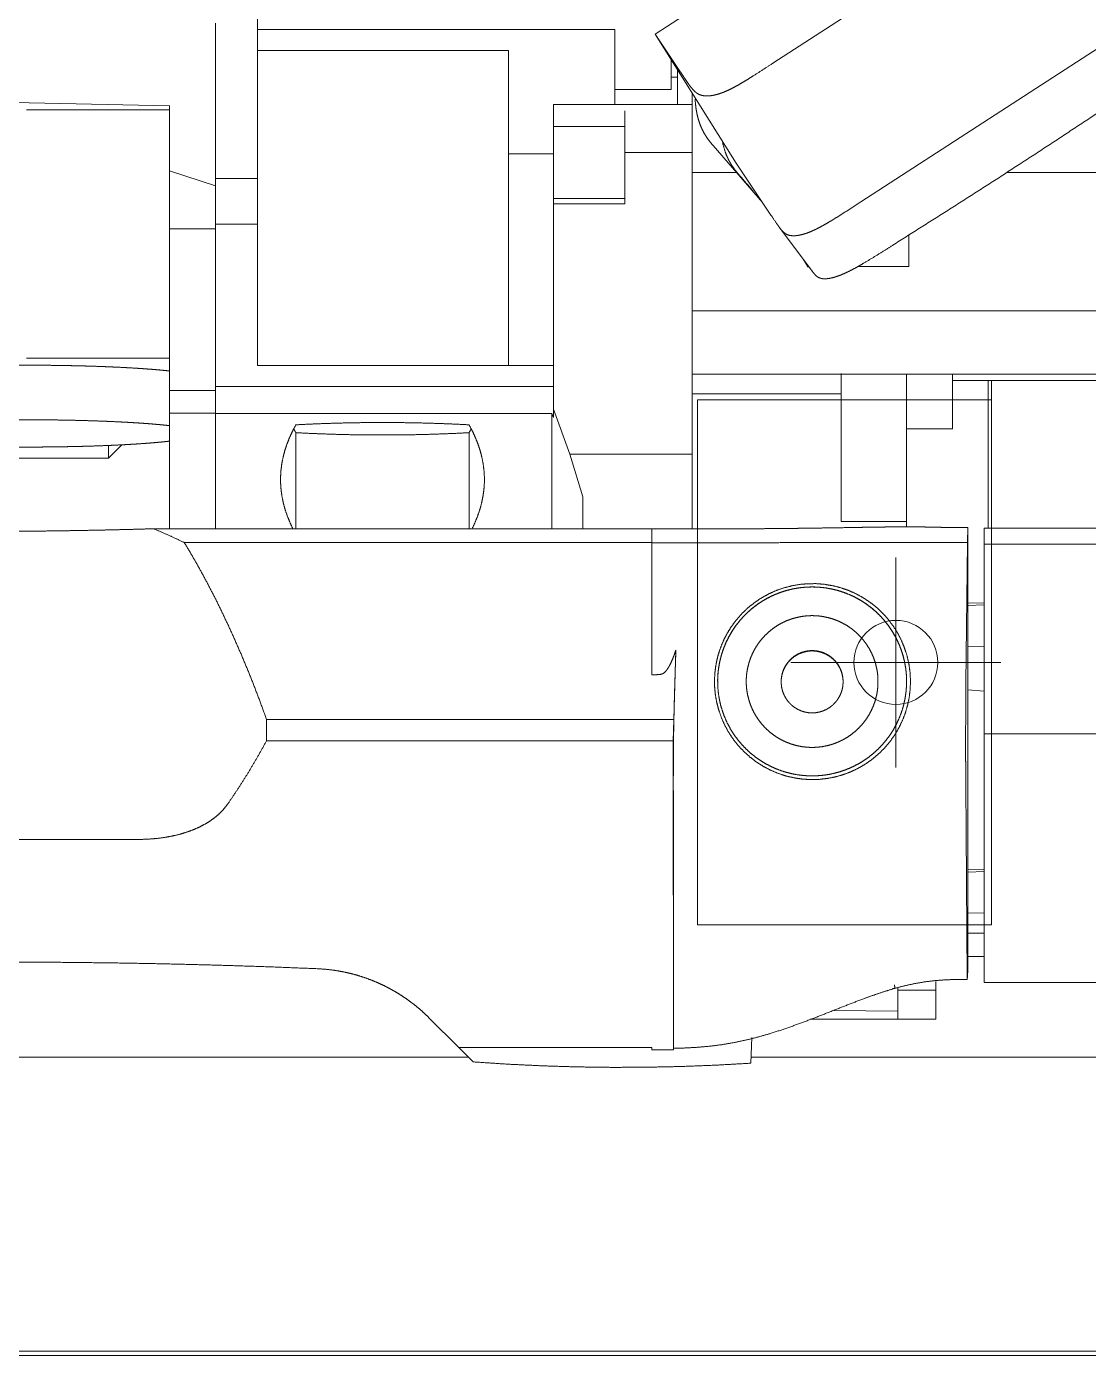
# Model space of a CAD drawing. Header units: millimetres. Extents: x 1659 to 7286, y 5003 to 7277.
# Drawn here: x 3109 to 3615, y 5003 to 5636 of the extents above; entities that cross this region are included whole.
import ezdxf

# ---------------------------------------------------------------- set-up
doc = ezdxf.new("R2010")
doc.units = ezdxf.units.MM
doc.layers.add('1', color=7, linetype='Continuous', true_color=0xffffff)

msp = doc.modelspace()

# ---------------------------------------------------------------- linework, layer by layer
at = {"layer": '1', "color": 80, "linetype": 'Continuous', "lineweight": 13}
for p, q in [((3529.67, 5710.5), (3408.49, 5632)), ((3464.54, 5618.16), (3588.87, 5698.71)), ((3219.07, 5675.63), (3219.07, 5563.25)), ((3199.07, 5598.8), (3199.07, 5637.26)), ((3219.07, 5634.25), (3389.27, 5634.25)), ((3389.27, 5598.52), (3389.27, 5634.25)), ((3408.49, 5632), (3420.22, 5614.37)), ((3447.02, 5570.48), (3408.49, 5632)), ((3632.46, 5633.79), (3506.33, 5552.08)), ((3219.07, 5624.25), (3338.57, 5624.25)), ((3338.57, 5574.92), (3338.57, 5624.25)), ((3419.07, 5615.1), (3419.07, 5598.52)), ((3419.07, 5611.43), (3416.07, 5611.43)), ((3041, 5600.91), (3177.07, 5597.78)), ((3389.27, 5605.64), (3416.07, 5605.64)), ((3109.07, 5596), (3177.07, 5596)), ((3177.07, 5597.78), (3177.07, 5566.96)), ((3199.07, 5563.25), (3199.07, 5598.81)), ((3426.07, 5598.52), (3360.07, 5598.52)), ((3360.07, 5588.02), (3360.07, 5595.53)), ((3394.07, 5595.53), (3394.07, 5588.02)), ((3360.07, 5588.02), (3394.07, 5588.02)), ((3360.07, 5588.02), (3360.07, 5553.65)), ((3394.07, 5588.02), (3394.07, 5553.65)), ((3394.07, 5575.64), (3426.07, 5575.64)), ((3436.02, 5578.92), (3459.6, 5551.75)), ((3338.57, 5574.92), (3360.07, 5574.92)), ((3447.02, 5570.48), (3463.58, 5545.82)), ((3199.07, 5559.75), (3177.07, 5566.96)), ((3177.07, 5539.28), (3177.07, 5566.96)), ((3219.07, 5563.25), (3199.07, 5563.25)), ((3199.07, 5563.25), (3199.07, 5561.8)), ((3219.07, 5541.43), (3219.07, 5563.25)), ((3447.22, 5566.03), (3426.1, 5566.03)), ((6219.07, 5566.03), (3575.87, 5566.03)), ((3199.07, 5559.75), (3199.07, 5561.8)), ((3199.07, 5539.28), (3199.07, 5559.75)), ((3394.07, 5553.65), (3360.07, 5553.65)), ((3360.07, 5553.65), (3360.07, 5551.1)), ((3360.07, 5551.1), (3394.07, 5551.1)), ((3394.07, 5553.65), (3394.07, 5551.1)), ((3199.07, 5539.28), (3177.07, 5539.28)), ((3177.07, 5462.25), (3177.07, 5539.28)), ((3199.07, 5541.43), (3219.07, 5541.43)), ((3199.07, 5539.28), (3199.07, 5462.25)), ((3199.07, 5464.25), (3199.07, 5539.28)), ((3219.07, 5541.43), (3219.07, 5474.25)), ((3467.52, 5540.11), (3483.32, 5518.94)), ((3529.24, 5536.25), (3529.29, 5522.75)), ((3529.3, 5521.39), (3529.24, 5536.25)), ((3478.92, 5524.83), (3480.3, 5522.56)), ((3479.37, 5524.23), (3481.21, 5521.2)), ((3481.21, 5521.2), (3480.3, 5522.56)), ((3481.63, 5521.21), (3481.21, 5521.2)), ((3529.3, 5521.39), (3504.77, 5521.3)), ((3529.3, 5521.39), (3529.29, 5522.75)), ((3360.07, 5453.39), (3360.07, 5500.17)), ((3426.07, 5431.99), (3426.07, 5500.17)), ((3426.1, 5500.19), (6219.07, 5500.19)), ((3177.07, 5477.71), (3109.07, 5477.71)), ((3219.07, 5474.25), (3360.07, 5474.25)), ((6219.07, 5470.06), (3426.1, 5470.06)), ((3528.07, 5464.92), (3528.07, 5470.06)), ((3550.07, 5470.06), (3550.07, 5444.04)), ((3199.07, 5462.25), (3177.07, 5462.25)), ((3177.07, 5462.25), (3177.07, 5451.55)), ((3199.07, 5464.25), (3360.07, 5464.25)), ((3199.07, 5462.25), (3199.07, 5451.55)), ((6098.07, 5467.03), (3550.07, 5467.03)), ((3567.07, 5467.03), (3567.07, 5396.79)), ((3568.57, 5466.92), (3568.57, 5457.78)), ((3426.07, 5460.67), (3497.07, 5460.67)), ((3568.57, 5457.78), (3428.57, 5457.78)), ((3428.57, 5457.78), (3428.57, 5207.78)), ((3497.07, 5399.84), (3497.07, 5460.67)), ((3567.07, 5457.78), (3568.57, 5457.78)), ((3568.57, 5207.78), (3568.57, 5457.78)), ((3568.57, 5457.78), (3568.57, 5396.79)), ((3177.07, 5451.55), (3177.07, 5396.44)), ((3199.07, 5451.55), (3177.07, 5451.55)), ((3199.07, 5451.38), (3199.07, 5451.55)), ((3199.07, 5451.38), (3359.26, 5451.38)), ((3199.07, 5451.38), (3199.07, 5396.44)), ((3359.26, 5396.44), (3359.26, 5451.38)), ((3359.26, 5451.38), (3360.07, 5449.42)), ((3360.07, 5449.42), (3360.07, 5453.39)), ((3367.82, 5431.99), (3360.07, 5453.39)), ((3237.33, 5442.19), (3237.33, 5396.44)), ((3319.82, 5442.19), (3319.82, 5396.44)), ((3528.07, 5444.04), (3550.07, 5444.04)), ((3148.07, 5430.09), (3154.39, 5436.41)), ((3528.07, 5399.84), (3528.07, 5437.58)), ((3049.07, 5430.09), (3148.07, 5430.09)), ((3374.07, 5411.59), (3367.82, 5431.99)), ((3426.07, 5431.99), (3367.82, 5431.99)), ((3426.07, 5396.38), (3426.07, 5431.99)), ((3374.07, 5396.44), (3374.07, 5411.59)), ((3497.07, 5399.84), (3528.07, 5399.84)), ((3528.07, 5397.34), (3528.07, 5399.84)), ((3420.29, 5396.44), (3169.51, 5396.44)), ((3406.78, 5396.26), (3406.78, 5396.41)), ((3406.78, 5389.86), (3406.78, 5396.26)), ((3408.78, 5396.41), (3408.58, 5396.26)), ((3410.7, 5396.4), (3408.78, 5396.41)), ((3420.32, 5396.4), (3420.29, 5396.44)), ((3420.29, 5396.44), (3420.29, 5396.4)), ((3557.31, 5397.01), (3557.13, 5389.88)), ((3557.31, 5348.89), (3557.31, 5397.01)), ((3565.07, 5389.1), (3565.07, 5396.79)), ((6085.45, 5396.79), (3565.07, 5396.79)), ((3406.78, 5389.86), (3184.2, 5389.86)), ((3406.78, 5326.95), (3406.78, 5389.86)), ((3406.78, 5389.79), (3406.78, 5326.95)), ((3408.78, 5389.79), (3406.78, 5389.79)), ((3410.7, 5389.79), (3408.78, 5389.79)), ((3557.13, 5389.88), (3556.46, 5322.86)), ((3565.07, 5298.82), (3565.07, 5389.1)), ((6085.45, 5389.1), (3565.07, 5389.1)), ((3523.07, 5382.78), (3523.07, 5282.78)), ((3523.07, 5332.78), (3523.07, 5362.78)), ((3557.31, 5360.96), (3565.07, 5361.23)), ((3565.07, 5360.2), (3557.31, 5359.94)), ((3418.3, 5338.55), (3417.27, 5305.57)), ((3565.07, 5340.3), (3557.31, 5340.57)), ((3473.07, 5332.78), (3573.07, 5332.78)), ((3523.07, 5332.78), (3493.07, 5332.78)), ((3523.07, 5332.78), (3553.07, 5332.78)), ((3523.07, 5332.78), (3523.07, 5302.78)), ((3438.2, 5323.75), (3438.2, 5323.73)), ((3468.45, 5323.69), (3468.45, 5323.51)), ((3497.95, 5323.51), (3497.95, 5323.69)), ((3528.2, 5323.73), (3528.2, 5323.75)), ((3565.07, 5319.07), (3557.31, 5319.75)), ((3223.36, 5295.5), (3223.4, 5305.57)), ((3223.4, 5305.57), (3417.27, 5305.57)), ((3417.27, 5305.57), (3417.09, 5295.5)), ((3565.07, 5180.44), (3565.07, 5298.82)), ((6085.45, 5298.82), (3565.07, 5298.82)), ((3417.09, 5295.5), (3223.36, 5295.5)), ((3417.09, 5295.5), (3417.1, 5148.37)), ((3557.31, 5188.46), (3557.31, 5285.02)), ((3161.94, 5248.49), (2769.2, 5248.49)), ((3557.31, 5233.98), (3565.07, 5234.25)), ((3565.07, 5233.22), (3557.31, 5232.96)), ((3565.07, 5213.32), (3557.31, 5213.59)), ((3428.57, 5207.78), (3568.57, 5207.78)), ((3565.07, 5203.79), (3557.31, 5203.79)), ((3557.31, 5192.78), (3565.07, 5192.78)), ((3557.3, 5185.55), (3557.31, 5188.46)), ((3521.51, 5177.46), (3522.59, 5177.51)), ((3524.07, 5177.73), (3524.07, 5166.72)), ((3524.07, 5176.74), (3542.07, 5176.74)), ((3542.07, 5176.74), (3542.07, 5180.92)), ((3542.07, 5162.84), (3542.07, 5176.74)), ((3557.04, 5181.84), (3557.09, 5182.49)), ((6085.45, 5180.44), (3565.07, 5180.44)), ((3524.07, 5166.72), (3493.48, 5167.08)), ((3524.07, 5162.84), (3524.07, 5166.72)), ((3314.89, 5149.41), (3300.71, 5163.58)), ((3524.07, 5162.84), (3482.29, 5162.84)), ((3542.07, 5162.84), (3524.07, 5162.84)), ((3454.51, 5154.11), (3454.07, 5141.94)), ((3319.43, 5144.88), (2874.61, 5144.88)), ((3314.89, 5149.41), (3321.74, 5142.56)), ((3406.78, 5149.41), (3314.89, 5149.41)), ((3406.78, 5148.34), (3406.78, 5149.41)), ((3417.15, 5149.03), (3417.1, 5148.37)), ((3704.1, 5144.88), (3454.22, 5144.88)), ((7286.07, 5002.78), (1659.07, 5002.78)), ((7286.07, 5002.78), (1659.07, 5002.78)), ((7286.07, 5002.78, -300), (1659.07, 5002.78, -300)), ((6015.07, 5004.88), (2710.07, 5004.88))]:
    msp.add_line(p, q, dxfattribs=at)
msp.add_circle((3523.07, 5332.78), 20, dxfattribs=at)
for points in [[(3416.07, 5605.64), (3416.07, 5619.89)], [(3426.07, 5603.92), (3426.07, 5598.52)], [(3455.14, 5557.19), (3447.72, 5565.82)], [(3408.78, 5396.41), (3406.78, 5396.41)], [(3557.31, 5285.02), (3557.31, 5348.89)], [(3557.09, 5182.49), (3557.3, 5185.55)], [(3406.78, 5149.41), (3406.78, 5148.34)]]:
    msp.add_open_spline(points, degree=1, dxfattribs=at)
for points, knots in [([(3420.22, 5614.37), (3421.75, 5612.08), (3423, 5610.19), (3424.27, 5608.31), (3425.63, 5606.51), (3427.15, 5604.82), (3428.14, 5603.97), (3429.31, 5603.28), (3430.7, 5602.79), (3431.93, 5602.59), (3433.3, 5602.53), (3434.8, 5602.64), (3436.42, 5602.9), (3438.48, 5603.43), (3440.66, 5604.18), (3442.93, 5605.13), (3445.33, 5606.31), (3447.77, 5607.63), (3450.22, 5609.06), (3452.67, 5610.55), (3455.11, 5612.08), (3459.83, 5615.1), (3464.54, 5618.16)], [0, 0, 0.05107, 0.093173, 0.13526, 0.177272, 0.219375, 0.243557, 0.268814, 0.296211, 0.319333, 0.344839, 0.372804, 0.403252, 0.442647, 0.485544, 0.531185, 0.580854, 0.632257, 0.684898, 0.738232, 0.791681, 0.895727, 1, 1]), ([(3647.54, 5613.42), (3622.6, 5596.72), (3597.55, 5580.18), (3572.38, 5563.79), (3547.1, 5547.57), (3521.7, 5531.5)], [0, 0, 0.199844, 0.399767, 0.599769, 0.799846, 1, 1]), ([(3436.02, 5578.92), (3434.61, 5580.62), (3433.25, 5582.44), (3431.97, 5584.44), (3430.8, 5586.66), (3429.75, 5589.16), (3428.98, 5591.49), (3428.34, 5594.06), (3427.83, 5596.9), (3427.44, 5601)], [0, 0, 0.091235, 0.185216, 0.283342, 0.387395, 0.499463, 0.600651, 0.71032, 0.829908, 1, 1]), ([(3360.07, 5595.53), (3360.07, 5596.58), (3360.07, 5598.03), (3360.07, 5598.52)], [0, 0, 0.350342, 0.834327, 1, 1]), ([(3426.07, 5575.64), (3426.07, 5577.73), (3426.07, 5580.36), (3426.07, 5583.35), (3426.07, 5584.93), (3426.07, 5588.11), (3426.07, 5589.66), (3426.07, 5592.56), (3426.07, 5595.04), (3426.07, 5596.93), (3426.07, 5597.62), (3426.07, 5598.42), (3426.07, 5598.52)], [0, 0, 0.091424, 0.20629, 0.337168, 0.406018, 0.544874, 0.612654, 0.739399, 0.847675, 0.930427, 0.960488, 0.995578, 1, 1]), ([(3426.07, 5575.64), (3426.07, 5568.44), (3426.07, 5560.84), (3426.07, 5552.93), (3426.07, 5544.79), (3426.07, 5536.52), (3426.07, 5528.22), (3426.07, 5524.08), (3426.07, 5515.89), (3426.07, 5507.89), (3426.07, 5500.17)], [0, 0, 0.095436, 0.196141, 0.300982, 0.408782, 0.51833, 0.628396, 0.68324, 0.791772, 0.897757, 1, 1]), ([(3447.72, 5565.82), (3446.9, 5566.79), (3446.06, 5567.86), (3445.19, 5569.1), (3444.31, 5570.52), (3443.43, 5572.13), (3442.58, 5573.92), (3441.78, 5575.88), (3440.53, 5580.15)], [0, 0, 0.078211, 0.16241, 0.255923, 0.358876, 0.472366, 0.594755, 0.725534, 1, 1]), ([(3338.57, 5574.92), (3338.57, 5568.78), (3338.57, 5565.53), (3338.57, 5558.72), (3338.57, 5551.58), (3338.57, 5544.21), (3338.57, 5536.68), (3338.57, 5529.11), (3338.57, 5521.59), (3338.57, 5514.22), (3338.57, 5507.09), (3338.57, 5500.3), (3338.57, 5493.94), (3338.57, 5488.07), (3338.57, 5482.8), (3338.57, 5480.4), (3338.57, 5476.12), (3338.57, 5474.25)], [0, 0, 0.061011, 0.093294, 0.160896, 0.231803, 0.305095, 0.379829, 0.45503, 0.529732, 0.602958, 0.673763, 0.74123, 0.804482, 0.8627, 0.915133, 0.938963, 0.981467, 1, 1]), ([(3360.07, 5551.1), (3360.07, 5543.22), (3360.07, 5535.22), (3360.07, 5527.21), (3360.07, 5519.25), (3360.07, 5511.44), (3360.07, 5503.86), (3360.07, 5500.17)], [0, 0, 0.154844, 0.311792, 0.469181, 0.625382, 0.778745, 0.927679, 1, 1]), ([(3463.58, 5545.82), (3466.45, 5541.59), (3467.34, 5540.34), (3468.28, 5539.12), (3468.92, 5538.36), (3469.62, 5537.65), (3470.42, 5537.01), (3471.36, 5536.5), (3472.47, 5536.14), (3473.78, 5535.97), (3475.28, 5535.99), (3476.95, 5536.21), (3478.8, 5536.64), (3480.8, 5537.28), (3482.91, 5538.11), (3484.89, 5539.02), (3486.93, 5540.06), (3489, 5541.19), (3491.07, 5542.4), (3494.89, 5544.73), (3498.7, 5547.14), (3502.52, 5549.6), (3506.33, 5552.08)], [0, 0, 0.099238, 0.129012, 0.159015, 0.178256, 0.197666, 0.217458, 0.238216, 0.260938, 0.286538, 0.315644, 0.348425, 0.385296, 0.426029, 0.469967, 0.512384, 0.556782, 0.602553, 0.649037, 0.735888, 0.823588, 0.911759, 1, 1]), ([(3483.33, 5518.92), (3484.56, 5517.43), (3485.15, 5516.86), (3485.83, 5516.34), (3486.63, 5515.92), (3487.58, 5515.62), (3488.71, 5515.47), (3490.1, 5515.5), (3491.68, 5515.72), (3493.43, 5516.12), (3495.12, 5516.65), (3496.93, 5517.31), (3498.81, 5518.12), (3500.97, 5519.15), (3503.18, 5520.3), (3505.42, 5521.54), (3507.67, 5522.85), (3512.35, 5525.66), (3517.03, 5528.56), (3521.7, 5531.5)], [0, 0, 0.044083, 0.062986, 0.082534, 0.103266, 0.126081, 0.152142, 0.183867, 0.220354, 0.26149, 0.302048, 0.346101, 0.393008, 0.447705, 0.504776, 0.563424, 0.622784, 0.747813, 0.873767, 1, 1]), ([(3177.07, 5471.59), (3174.58, 5471.85), (3171.92, 5472.1), (3169.11, 5472.34), (3166.16, 5472.56), (3163.06, 5472.78), (3159.84, 5472.98), (3156.48, 5473.17), (3153.02, 5473.35), (3149.44, 5473.51), (3145.77, 5473.66), (3142.01, 5473.8), (3138.16, 5473.92), (3134.25, 5474.02), (3130.27, 5474.11), (3126.24, 5474.19), (3122.17, 5474.25), (3118.07, 5474.29), (3113.95, 5474.32), (3109.81, 5474.33), (3105.67, 5474.32), (3101.55, 5474.3), (3097.43, 5474.26), (3093.35, 5474.21), (3089.31, 5474.14), (3085.31, 5474.06), (3081.37, 5473.96), (3077.5, 5473.84), (3073.71, 5473.71), (3070.01, 5473.57), (3066.39, 5473.41), (3062.89, 5473.24), (3059.49, 5473.05), (3056.22, 5472.85), (3053.08, 5472.64), (3050.07, 5472.42), (3047.21, 5472.18), (3044.5, 5471.94), (3041.95, 5471.68), (3039.56, 5471.42), (3037.34, 5471.14), (3035.29, 5470.86), (3033.43, 5470.57), (3031.75, 5470.28), (3030.26, 5469.97), (3028.97, 5469.66), (3027.87, 5469.35), (3026.96, 5469.03), (3026.26, 5468.71), (3025.76, 5468.39), (3025.47, 5468.07), (3025.37, 5467.74)], [0, 0, 0.01643, 0.033899, 0.052363, 0.071779, 0.0921, 0.11328, 0.135266, 0.158006, 0.181443, 0.205521, 0.230184, 0.255373, 0.281021, 0.30707, 0.333457, 0.360118, 0.386987, 0.413998, 0.441089, 0.468191, 0.495236, 0.522164, 0.548906, 0.575398, 0.601576, 0.627376, 0.652736, 0.677593, 0.701886, 0.72556, 0.748556, 0.770817, 0.792289, 0.812923, 0.83267, 0.85148, 0.869307, 0.886113, 0.901856, 0.916502, 0.930014, 0.942366, 0.95353, 0.963484, 0.972214, 0.979711, 0.985977, 0.991027, 0.994921, 0.997792, 1, 1]), ([(3497.07, 5470.3), (3497.07, 5467.62), (3497.07, 5462.79), (3497.07, 5460.67)], [0, 0, 0.278479, 0.779166, 1, 1]), ([(3528.07, 5464.92), (3528.07, 5461.49), (3528.07, 5457.71), (3528.07, 5453.72), (3528.07, 5449.7), (3528.07, 5445.79), (3528.07, 5442.17), (3528.07, 5438.98), (3528.07, 5437.58)], [0, 0, 0.125407, 0.263843, 0.409683, 0.556987, 0.699779, 0.832251, 0.949019, 1, 1]), ([(3177.07, 5438.14), (3174.64, 5437.88), (3172.05, 5437.63), (3169.3, 5437.39), (3166.41, 5437.16), (3163.37, 5436.94), (3160.2, 5436.73), (3156.9, 5436.54), (3153.48, 5436.36), (3149.96, 5436.19), (3146.33, 5436.04), (3142.61, 5435.9), (3138.81, 5435.78), (3134.94, 5435.67), (3131, 5435.58), (3127, 5435.5), (3122.97, 5435.44), (3118.9, 5435.39), (3114.8, 5435.36), (3110.69, 5435.35), (3106.58, 5435.35), (3102.47, 5435.37), (3098.38, 5435.4), (3094.31, 5435.45), (3090.28, 5435.52), (3086.3, 5435.6), (3082.37, 5435.69), (3078.51, 5435.8), (3074.73, 5435.93), (3071.03, 5436.07), (3067.42, 5436.23), (3063.92, 5436.4), (3060.53, 5436.58), (3057.26, 5436.78), (3054.11, 5436.98), (3051.11, 5437.2), (3048.24, 5437.44), (3045.53, 5437.68), (3042.97, 5437.93), (3040.57, 5438.19), (3038.35, 5438.46), (3036.3, 5438.74), (3034.43, 5439.03), (3032.74, 5439.33), (3031.24, 5439.63), (3029.94, 5439.93), (3028.83, 5440.24), (3027.91, 5440.56), (3027.2, 5440.88), (3026.69, 5441.2), (3026.38, 5441.52), (3026.28, 5441.84), (3026.38, 5442.16), (3026.69, 5442.49), (3027.2, 5442.81), (3027.91, 5443.12), (3028.83, 5443.44), (3029.94, 5443.75), (3031.24, 5444.06), (3032.74, 5444.36), (3034.43, 5444.65), (3036.3, 5444.94), (3038.35, 5445.22), (3040.57, 5445.49), (3042.97, 5445.75), (3045.53, 5446.01), (3048.24, 5446.25), (3051.11, 5446.48), (3054.11, 5446.7), (3057.26, 5446.91), (3060.53, 5447.1), (3063.92, 5447.29), (3067.42, 5447.46), (3071.03, 5447.61), (3074.73, 5447.75), (3078.51, 5447.88), (3082.37, 5447.99), (3086.3, 5448.09), (3090.28, 5448.17), (3094.31, 5448.23), (3098.38, 5448.28), (3102.47, 5448.32), (3106.58, 5448.33), (3110.69, 5448.34), (3114.8, 5448.32), (3118.9, 5448.29), (3122.97, 5448.25), (3127, 5448.18), (3131, 5448.11), (3134.94, 5448.01), (3138.81, 5447.9), (3142.61, 5447.78), (3146.33, 5447.64), (3149.96, 5447.49), (3153.48, 5447.32), (3156.9, 5447.14), (3160.2, 5446.95), (3163.37, 5446.75), (3166.41, 5446.53), (3169.3, 5446.3), (3172.05, 5446.06), (3174.64, 5445.81), (3177.07, 5445.55)], [0, 0, 0.008052, 0.016633, 0.02572, 0.035293, 0.045328, 0.0558, 0.066686, 0.077958, 0.089589, 0.10155, 0.113811, 0.126345, 0.139117, 0.1521, 0.16526, 0.178564, 0.191981, 0.205477, 0.21902, 0.232575, 0.246111, 0.259593, 0.272989, 0.286266, 0.299389, 0.312329, 0.325054, 0.337531, 0.349731, 0.361624, 0.373179, 0.384371, 0.39517, 0.405552, 0.41549, 0.42496, 0.433941, 0.44241, 0.450347, 0.457733, 0.464553, 0.47079, 0.476432, 0.481467, 0.485887, 0.489686, 0.492867, 0.495436, 0.497421, 0.498884, 0.5, 0.501116, 0.502579, 0.504563, 0.507133, 0.510313, 0.514113, 0.518533, 0.523568, 0.529209, 0.535447, 0.542267, 0.549653, 0.55759, 0.566059, 0.57504, 0.58451, 0.594448, 0.60483, 0.615629, 0.626821, 0.638376, 0.650269, 0.662469, 0.674946, 0.687671, 0.700611, 0.713734, 0.727011, 0.740407, 0.753889, 0.767425, 0.78098, 0.794523, 0.808019, 0.821436, 0.83474, 0.8479, 0.860883, 0.873655, 0.886189, 0.89845, 0.910411, 0.922042, 0.933314, 0.944199, 0.954672, 0.964707, 0.97428, 0.983367, 0.991948, 1, 1]), ([(3235.91, 5396.44), (3234.46, 5399.52), (3233.21, 5402.61), (3232.17, 5405.7), (3231.33, 5408.79), (3230.7, 5411.89), (3230.28, 5415), (3230.06, 5418.1), (3230.04, 5421.2), (3230.23, 5424.3), (3230.63, 5427.41), (3231.24, 5430.5), (3232.04, 5433.6), (3233.06, 5436.69), (3234.28, 5439.78), (3235.7, 5442.87), (3237.33, 5445.94)], [0, 0, 0.065819, 0.130156, 0.193197, 0.255165, 0.316272, 0.37675, 0.436849, 0.496798, 0.55686, 0.617274, 0.678282, 0.740117, 0.803005, 0.867148, 0.932755, 1, 1]), ([(3237.33, 5442.19), (3236.81, 5443.13), (3236.31, 5444.07)], [0, 0, 0.501937, 1, 1]), ([(3237.33, 5445.94), (3243.6, 5446.25), (3249.91, 5446.51), (3256.25, 5446.72), (3262.61, 5446.88), (3268.99, 5446.98), (3275.38, 5447.03), (3281.77, 5447.03), (3288.16, 5446.98), (3294.54, 5446.88), (3300.9, 5446.72), (3307.24, 5446.51), (3313.55, 5446.25), (3319.82, 5445.94)], [0, 0, 0.076075, 0.152578, 0.229422, 0.306537, 0.383843, 0.46127, 0.53873, 0.616153, 0.693463, 0.770578, 0.847422, 0.923921, 1, 1]), ([(3319.82, 5442.19), (3313.55, 5441.88), (3307.24, 5441.62), (3300.9, 5441.41), (3294.54, 5441.25), (3288.16, 5441.15), (3281.77, 5441.1), (3275.38, 5441.1), (3268.99, 5441.15), (3262.61, 5441.25), (3256.25, 5441.41), (3249.91, 5441.62), (3243.6, 5441.88), (3237.33, 5442.19)], [0, 0, 0.076079, 0.152578, 0.229422, 0.306537, 0.383847, 0.46127, 0.53873, 0.616157, 0.693463, 0.770578, 0.847422, 0.923925, 1, 1]), ([(3319.82, 5445.94), (3321.44, 5442.87), (3322.87, 5439.78), (3324.09, 5436.69), (3325.1, 5433.6), (3325.91, 5430.5), (3326.51, 5427.41), (3326.91, 5424.3), (3327.1, 5421.2), (3327.09, 5418.1), (3326.87, 5415), (3326.44, 5411.89), (3325.81, 5408.79), (3324.98, 5405.7), (3323.93, 5402.61), (3322.69, 5399.52), (3321.23, 5396.44)], [0, 0, 0.067245, 0.132852, 0.196996, 0.259884, 0.321718, 0.382726, 0.44314, 0.503203, 0.563151, 0.62325, 0.683728, 0.744837, 0.806803, 0.869845, 0.934184, 1, 1]), ([(3320.83, 5444.07), (3320.33, 5443.13), (3319.82, 5442.19)], [0, 0, 0.498027, 1, 1]), ([(3148.07, 5430.09), (3148.07, 5430.22), (3148.07, 5431.21), (3148.07, 5433.18), (3148.07, 5436.11)], [0, 0, 0.020668, 0.185631, 0.513467, 1, 1]), ([(3169.51, 5396.44), (3164.27, 5396.29), (3158.95, 5396.14), (3153.55, 5396.01), (3148.07, 5395.88), (3142.53, 5395.77), (3136.92, 5395.66), (3131.26, 5395.56), (3125.54, 5395.47), (3119.77, 5395.39), (3113.96, 5395.32), (3108.11, 5395.25), (3102.23, 5395.2), (3096.32, 5395.15), (3090.39, 5395.12)], [0, 0, 0.066244, 0.13353, 0.201803, 0.270998, 0.341054, 0.411911, 0.483509, 0.555778, 0.628664, 0.702096, 0.776012, 0.850344, 0.92503, 1, 1]), ([(3169.51, 5396.44), (3174.5, 5394.35), (3179.39, 5392.15), (3184.2, 5389.86)], [0, 0, 0.335729, 0.669085, 1, 1]), ([(3406.78, 5396.41), (3406.78, 5391.33), (3406.78, 5389.79)], [0, 0, 0.767299, 1, 1]), ([(3557.31, 5397.01), (3553.93, 5397.01), (3552.74, 5397.01), (3551.75, 5397.02), (3550.8, 5397.03), (3549.02, 5397.04), (3547.32, 5397.06), (3545.45, 5397.1), (3543.34, 5397.15), (3541.37, 5397.19), (3540.05, 5397.22), (3538.96, 5397.24), (3538.11, 5397.26), (3534.78, 5397.31), (3531.57, 5397.34), (3528.45, 5397.35), (3525.11, 5397.34), (3521.43, 5397.32), (3519.32, 5397.29), (3516.98, 5397.27), (3514.37, 5397.23), (3511.49, 5397.19), (3508.38, 5397.14), (3505.22, 5397.09), (3497.44, 5396.95), (3493.14, 5396.88), (3488.52, 5396.81), (3483.12, 5396.73), (3480.2, 5396.69), (3477.01, 5396.65), (3473.56, 5396.61), (3469.85, 5396.57), (3465.89, 5396.53), (3461.24, 5396.49), (3456.32, 5396.45), (3451.12, 5396.42), (3445.67, 5396.4), (3440.16, 5396.38), (3437.04, 5396.38), (3433.32, 5396.38), (3429.46, 5396.38), (3425.03, 5396.39), (3421.15, 5396.39), (3419.46, 5396.4), (3416.55, 5396.4), (3414.89, 5396.4), (3410.7, 5396.4)], [0, 0, 0.023057, 0.031204, 0.037915, 0.044411, 0.056592, 0.068164, 0.08089, 0.095321, 0.108723, 0.117747, 0.125168, 0.131015, 0.153662, 0.175622, 0.196901, 0.219618, 0.244753, 0.259158, 0.275093, 0.292873, 0.312565, 0.333757, 0.355341, 0.408388, 0.437735, 0.469234, 0.506034, 0.525989, 0.547737, 0.571271, 0.596567, 0.623595, 0.655263, 0.68888, 0.724334, 0.761498, 0.799056, 0.820345, 0.845727, 0.872046, 0.902214, 0.928707, 0.94026, 0.960062, 0.971376, 1, 1]), ([(3184.2, 5389.86), (3187.81, 5383.81), (3191.36, 5377.57), (3194.85, 5371.15), (3198.29, 5364.54), (3201.66, 5357.76), (3204.97, 5350.8), (3208.21, 5343.67), (3211.39, 5336.37), (3214.5, 5328.91), (3217.54, 5321.28), (3220.51, 5313.5), (3223.4, 5305.57)], [0, 0, 0.07565, 0.152737, 0.231254, 0.31119, 0.392534, 0.475273, 0.559389, 0.644869, 0.731693, 0.819836, 0.90928, 1, 1]), ([(3557.13, 5389.87), (3546.85, 5389.87), (3535.76, 5389.87), (3523.43, 5389.86), (3517.16, 5389.86), (3503.83, 5389.85), (3489.65, 5389.83), (3471.42, 5389.82), (3453.14, 5389.81), (3435.54, 5389.8), (3427.1, 5389.8), (3410.7, 5389.79)], [0, 0, 0.07019, 0.145958, 0.230147, 0.272947, 0.363992, 0.460797, 0.585296, 0.710139, 0.830334, 0.88797, 1, 1]), ([(3436.7, 5324.35), (3436.87, 5327.74), (3437.29, 5331.12), (3437.96, 5334.46), (3438.86, 5337.73), (3440.01, 5340.93), (3441.38, 5344.04), (3442.98, 5347.05), (3444.78, 5349.92), (3447.13, 5353.07), (3449.74, 5356.02), (3452.59, 5358.75), (3455.65, 5361.21), (3458.91, 5363.41), (3462.35, 5365.33), (3465.94, 5366.96), (3469.65, 5368.27), (3473.45, 5369.26), (3477.33, 5369.94), (3481.26, 5370.28), (3485.19, 5370.3), (3489.11, 5369.98), (3492.99, 5369.33), (3496.81, 5368.35), (3500.52, 5367.07), (3504.11, 5365.47), (3507.55, 5363.57), (3510.83, 5361.39), (3513.91, 5358.95), (3516.77, 5356.25), (3519.4, 5353.31), (3521.78, 5350.16), (3523.88, 5346.84), (3525.68, 5343.35), (3527.19, 5339.71), (3528.39, 5335.95), (3529.27, 5332.12), (3529.81, 5328.23), (3530.03, 5324.3), (3529.92, 5320.35), (3529.48, 5316.45), (3528.71, 5312.6), (3527.61, 5308.81), (3526.2, 5305.13), (3524.5, 5301.59), (3522.49, 5298.21), (3520.2, 5295), (3517.66, 5292), (3514.87, 5289.22), (3511.86, 5286.7), (3508.64, 5284.43), (3505.24, 5282.43), (3501.7, 5280.74), (3498.02, 5279.35), (3494.23, 5278.27), (3490.36, 5277.52), (3486.46, 5277.09), (3482.53, 5277), (3478.59, 5277.23), (3474.69, 5277.8), (3470.87, 5278.69), (3467.13, 5279.9), (3463.5, 5281.43), (3460, 5283.26), (3456.69, 5285.36), (3453.56, 5287.74), (3450.64, 5290.39), (3447.95, 5293.27), (3445.52, 5296.35), (3443.36, 5299.63), (3441.47, 5303.09), (3439.88, 5306.7), (3438.61, 5310.42), (3437.74, 5313.83), (3437.13, 5317.31), (3436.78, 5320.83), (3436.7, 5324.35)], [0, 0, 0.011581, 0.023192, 0.034804, 0.046385, 0.057965, 0.069574, 0.081184, 0.092762, 0.106163, 0.119611, 0.133059, 0.14646, 0.159862, 0.173312, 0.18676, 0.200163, 0.213566, 0.227018, 0.24047, 0.253874, 0.26727, 0.280715, 0.294159, 0.307555, 0.320937, 0.334366, 0.347795, 0.361176, 0.374595, 0.388062, 0.401528, 0.414947, 0.428343, 0.441787, 0.45523, 0.468626, 0.482028, 0.495478, 0.508927, 0.52233, 0.535728, 0.549174, 0.56262, 0.576018, 0.589418, 0.602865, 0.616311, 0.629711, 0.643109, 0.656555, 0.670001, 0.6834, 0.6968, 0.710246, 0.723695, 0.737094, 0.750496, 0.763944, 0.777393, 0.790795, 0.804194, 0.817641, 0.831089, 0.844489, 0.857885, 0.871329, 0.884772, 0.898168, 0.911569, 0.925017, 0.938465, 0.951866, 0.963882, 0.975932, 0.987983, 1, 1]), ([(3438.2, 5323.75), (3438.3, 5326.82), (3438.62, 5329.88), (3439.14, 5332.91), (3439.87, 5335.89), (3440.8, 5338.82), (3441.92, 5341.68), (3443.24, 5344.45), (3444.75, 5347.13), (3446.43, 5349.7), (3448.29, 5352.15), (3450.31, 5354.46), (3452.48, 5356.64), (3454.8, 5358.66), (3457.25, 5360.51), (3459.82, 5362.2), (3462.49, 5363.7), (3465.27, 5365.02), (3468.13, 5366.15), (3471.06, 5367.08), (3474.04, 5367.81), (3477.07, 5368.33), (3480.13, 5368.64), (3483.2, 5368.75)], [0, 0, 0.043477, 0.086956, 0.130432, 0.173909, 0.217389, 0.26087, 0.304347, 0.347823, 0.3913, 0.43478, 0.478258, 0.521736, 0.565214, 0.608693, 0.652172, 0.695648, 0.739128, 0.782606, 0.826087, 0.869563, 0.913044, 0.956523, 1, 1]), ([(3483.2, 5368.73), (3486.24, 5368.63), (3489.26, 5368.32), (3492.26, 5367.81), (3495.21, 5367.1), (3498.11, 5366.19), (3500.94, 5365.09), (3503.69, 5363.8), (3506.35, 5362.32), (3508.9, 5360.67), (3511.34, 5358.85), (3513.65, 5356.87), (3515.81, 5354.74), (3517.83, 5352.47), (3519.69, 5350.06), (3521.39, 5347.54), (3522.91, 5344.91), (3524.24, 5342.18), (3525.4, 5339.36), (3526.35, 5336.48), (3527.12, 5333.54), (3527.68, 5330.55), (3528.04, 5327.53), (3528.19, 5324.5), (3528.14, 5321.46), (3527.88, 5318.43), (3527.42, 5315.42), (3526.76, 5312.46), (3525.9, 5309.54), (3524.84, 5306.69), (3523.6, 5303.92), (3522.17, 5301.24), (3520.56, 5298.66), (3518.78, 5296.19), (3516.84, 5293.85), (3514.75, 5291.65), (3512.51, 5289.59), (3510.14, 5287.69), (3507.64, 5285.95), (3505.04, 5284.39), (3502.33, 5283.01), (3499.54, 5281.81), (3496.67, 5280.8), (3493.74, 5279.99), (3490.76, 5279.38), (3487.75, 5278.97), (3484.72, 5278.76), (3481.68, 5278.76), (3478.64, 5278.97), (3475.63, 5279.38), (3472.66, 5279.99), (3469.73, 5280.8), (3466.86, 5281.81), (3464.06, 5283.01), (3461.36, 5284.39), (3458.75, 5285.95), (3456.26, 5287.69), (3453.89, 5289.59), (3451.65, 5291.65), (3449.55, 5293.85), (3447.61, 5296.19), (3445.83, 5298.66), (3444.23, 5301.24), (3442.8, 5303.92), (3441.55, 5306.69), (3440.49, 5309.54), (3439.63, 5312.46), (3438.97, 5315.42), (3438.51, 5318.43), (3438.25, 5321.46), (3438.2, 5324.5), (3438.36, 5327.53), (3438.72, 5330.55), (3439.28, 5333.54), (3440.04, 5336.48), (3441, 5339.36), (3442.15, 5342.18), (3443.49, 5344.91), (3445.01, 5347.54), (3446.7, 5350.06), (3448.56, 5352.47), (3450.58, 5354.74), (3452.75, 5356.87), (3455.06, 5358.85), (3457.49, 5360.67), (3460.04, 5362.32), (3462.7, 5363.8), (3465.45, 5365.09), (3468.28, 5366.19), (3471.18, 5367.1), (3474.14, 5367.81), (3477.14, 5368.32), (3480.16, 5368.63), (3483.2, 5368.73)], [0, 0, 0.010753, 0.021505, 0.032258, 0.043011, 0.053764, 0.064516, 0.075269, 0.086022, 0.096775, 0.107527, 0.11828, 0.129033, 0.139785, 0.150538, 0.161291, 0.172043, 0.182796, 0.193549, 0.204301, 0.215055, 0.225807, 0.23656, 0.247313, 0.258065, 0.268817, 0.27957, 0.290323, 0.301075, 0.311828, 0.32258, 0.333333, 0.344086, 0.354838, 0.365591, 0.376343, 0.387096, 0.397849, 0.408602, 0.419354, 0.430107, 0.44086, 0.451613, 0.462366, 0.473119, 0.483871, 0.494623, 0.505376, 0.516129, 0.526882, 0.537635, 0.548387, 0.559141, 0.569893, 0.580647, 0.591398, 0.602151, 0.612905, 0.623657, 0.634409, 0.645162, 0.655914, 0.666668, 0.67742, 0.688172, 0.698925, 0.709677, 0.72043, 0.731183, 0.741936, 0.752688, 0.76344, 0.774194, 0.784946, 0.795699, 0.806451, 0.817204, 0.827957, 0.838709, 0.849462, 0.860215, 0.870968, 0.88172, 0.892473, 0.903226, 0.913978, 0.924731, 0.935484, 0.946236, 0.956989, 0.967742, 0.978495, 0.989248, 1, 1]), ([(3483.2, 5368.75), (3486.27, 5368.64), (3489.32, 5368.33), (3492.35, 5367.81), (3495.34, 5367.08), (3498.27, 5366.15), (3501.13, 5365.02), (3503.9, 5363.7), (3506.58, 5362.2), (3509.15, 5360.51), (3511.6, 5358.66), (3513.91, 5356.64), (3516.08, 5354.46), (3518.1, 5352.15), (3519.96, 5349.7), (3521.65, 5347.13), (3523.15, 5344.45), (3524.47, 5341.68), (3525.6, 5338.82), (3526.53, 5335.89), (3527.26, 5332.91), (3527.78, 5329.88), (3528.09, 5326.82), (3528.2, 5323.75)], [0, 0, 0.043477, 0.086956, 0.130437, 0.173913, 0.217394, 0.260872, 0.304352, 0.347828, 0.391306, 0.434786, 0.478263, 0.521742, 0.565222, 0.608699, 0.652176, 0.695653, 0.739132, 0.78261, 0.826092, 0.869568, 0.913044, 0.956523, 1, 1]), ([(3483.2, 5292.3), (3485.72, 5292.4), (3488.23, 5292.71), (3490.71, 5293.21), (3493.14, 5293.92), (3495.5, 5294.81), (3497.78, 5295.9), (3499.97, 5297.16), (3502.05, 5298.6), (3504.01, 5300.19), (3505.83, 5301.95), (3507.51, 5303.84), (3509.03, 5305.86), (3510.38, 5307.99), (3511.55, 5310.23), (3512.55, 5312.56), (3513.35, 5314.96), (3513.95, 5317.41), (3514.36, 5319.91), (3514.56, 5322.42), (3514.56, 5324.95), (3514.36, 5327.47), (3513.95, 5329.97), (3513.35, 5332.42), (3512.55, 5334.82), (3511.55, 5337.14), (3510.38, 5339.38), (3509.03, 5341.52), (3507.51, 5343.54), (3505.83, 5345.43), (3504.01, 5347.18), (3502.05, 5348.78), (3499.97, 5350.22), (3497.78, 5351.48), (3495.5, 5352.57), (3493.14, 5353.46), (3490.71, 5354.16), (3488.23, 5354.67), (3485.72, 5354.98), (3483.2, 5355.08), (3480.67, 5354.98), (3478.16, 5354.67), (3475.69, 5354.16), (3473.26, 5353.46), (3470.89, 5352.57), (3468.61, 5351.48), (3466.42, 5350.22), (3464.34, 5348.78), (3462.38, 5347.18), (3460.56, 5345.43), (3458.88, 5343.54), (3457.37, 5341.52), (3456.01, 5339.38), (3454.84, 5337.14), (3453.85, 5334.82), (3453.05, 5332.42), (3452.44, 5329.97), (3452.04, 5327.47), (3451.83, 5324.95), (3451.83, 5322.42), (3452.04, 5319.91), (3452.44, 5317.41), (3453.05, 5314.96), (3453.85, 5312.56), (3454.84, 5310.23), (3456.01, 5307.99), (3457.37, 5305.86), (3458.88, 5303.84), (3460.56, 5301.95), (3462.38, 5300.19), (3464.34, 5298.6), (3466.42, 5297.16), (3468.61, 5295.9), (3470.89, 5294.81), (3473.26, 5293.92), (3475.69, 5293.21), (3478.16, 5292.71), (3480.67, 5292.4), (3483.2, 5292.3)], [0, 0, 0.012821, 0.025641, 0.038462, 0.051282, 0.064103, 0.076923, 0.089743, 0.102564, 0.115386, 0.128206, 0.141026, 0.153847, 0.166668, 0.179487, 0.192309, 0.205129, 0.217949, 0.23077, 0.24359, 0.256411, 0.269231, 0.282051, 0.294872, 0.307692, 0.320514, 0.333333, 0.346154, 0.358975, 0.371795, 0.384615, 0.397437, 0.410257, 0.423078, 0.435898, 0.448718, 0.461538, 0.47436, 0.48718, 0.500001, 0.512822, 0.525642, 0.538463, 0.551283, 0.564103, 0.576924, 0.589744, 0.602565, 0.615387, 0.628206, 0.641027, 0.653847, 0.666668, 0.679488, 0.692309, 0.705129, 0.717949, 0.73077, 0.74359, 0.756411, 0.769231, 0.782052, 0.794872, 0.807692, 0.820513, 0.833333, 0.846154, 0.858974, 0.871794, 0.884614, 0.897436, 0.910257, 0.923077, 0.935897, 0.948718, 0.961538, 0.974359, 0.987179, 1, 1]), ([(3406.78, 5326.95), (3408.65, 5326.93), (3410.51, 5327.02), (3411.26, 5327.15), (3411.97, 5327.39), (3412.63, 5327.78), (3413.21, 5328.29), (3414.05, 5329.29), (3414.78, 5330.38), (3415.42, 5331.52), (3416.5, 5333.81), (3417.45, 5336.16), (3418.3, 5338.55)], [0, 0, 0.101915, 0.20362, 0.245076, 0.286432, 0.328337, 0.370374, 0.441671, 0.513286, 0.584878, 0.723122, 0.861578, 1, 1]), ([(3418.3, 5338.55), (3417.93, 5326.73), (3417.81, 5322.78)], [0, 0, 0.749939, 1, 1]), ([(3468.45, 5323.69), (3468.55, 5325.47), (3468.88, 5327.22), (3469.41, 5328.92), (3470.14, 5330.54), (3471.06, 5332.07), (3472.16, 5333.47), (3473.42, 5334.73), (3474.82, 5335.83), (3476.34, 5336.75), (3477.97, 5337.48), (3479.67, 5338.01), (3481.42, 5338.33), (3483.2, 5338.44)], [0, 0, 0.076914, 0.153834, 0.230761, 0.307682, 0.384607, 0.461532, 0.538463, 0.615379, 0.692304, 0.769225, 0.846152, 0.923072, 1, 1]), ([(3483.2, 5308.76), (3484.94, 5308.86), (3486.66, 5309.17), (3488.33, 5309.68), (3489.93, 5310.38), (3491.44, 5311.27), (3492.83, 5312.33), (3494.08, 5313.55), (3495.18, 5314.91), (3496.11, 5316.39), (3496.87, 5317.96), (3497.43, 5319.62), (3497.79, 5321.33), (3497.94, 5323.07), (3497.89, 5324.82), (3497.63, 5326.54), (3497.17, 5328.23), (3496.51, 5329.85), (3495.67, 5331.38), (3494.65, 5332.8), (3493.47, 5334.09), (3492.15, 5335.23), (3490.7, 5336.21), (3489.14, 5337), (3487.5, 5337.61), (3485.81, 5338.02), (3484.07, 5338.23), (3482.32, 5338.23), (3480.59, 5338.02), (3478.89, 5337.61), (3477.25, 5337), (3475.7, 5336.21), (3474.25, 5335.23), (3472.92, 5334.09), (3471.74, 5332.8), (3470.72, 5331.38), (3469.88, 5329.85), (3469.22, 5328.23), (3468.76, 5326.54), (3468.51, 5324.82), (3468.45, 5323.07), (3468.61, 5321.33), (3468.97, 5319.62), (3469.53, 5317.96), (3470.28, 5316.39), (3471.21, 5314.91), (3472.31, 5313.55), (3473.57, 5312.33), (3474.96, 5311.27), (3476.46, 5310.38), (3478.06, 5309.68), (3479.73, 5309.17), (3481.45, 5308.86), (3483.2, 5308.76)], [0, 0, 0.018869, 0.037737, 0.056603, 0.075473, 0.094341, 0.113208, 0.132076, 0.150945, 0.169813, 0.188679, 0.207547, 0.226417, 0.245284, 0.264153, 0.28302, 0.301888, 0.320754, 0.339623, 0.35849, 0.377359, 0.396226, 0.415093, 0.433961, 0.452831, 0.471698, 0.490566, 0.509434, 0.528302, 0.547169, 0.566039, 0.584908, 0.603774, 0.622641, 0.641511, 0.660377, 0.679247, 0.698113, 0.71698, 0.735848, 0.754716, 0.773584, 0.792453, 0.811322, 0.830189, 0.849055, 0.867924, 0.886792, 0.905659, 0.924527, 0.943397, 0.962266, 0.981131, 1, 1]), ([(3483.2, 5338.44), (3484.98, 5338.33), (3486.73, 5338.01), (3488.43, 5337.48), (3490.05, 5336.75), (3491.58, 5335.83), (3492.98, 5334.73), (3494.24, 5333.47), (3495.34, 5332.07), (3496.26, 5330.54), (3496.99, 5328.92), (3497.52, 5327.22), (3497.84, 5325.47), (3497.95, 5323.69)], [0, 0, 0.076928, 0.153847, 0.230774, 0.307695, 0.38462, 0.461535, 0.538476, 0.615392, 0.692317, 0.769238, 0.846169, 0.923086, 1, 1]), ([(3417.81, 5322.78), (3417.72, 5319.89), (3417.64, 5316.99), (3417.56, 5314.11), (3417.49, 5311.17), (3417.42, 5308.26), (3417.36, 5305.39), (3417.28, 5301.31), (3417.21, 5297.37), (3417.17, 5294.76), (3417.14, 5292.25), (3417.12, 5289.83), (3417.1, 5286.69), (3417.1, 5283.76)], [0, 0, 0.074274, 0.14852, 0.222373, 0.297732, 0.372307, 0.445693, 0.550355, 0.651258, 0.718075, 0.78256, 0.844424, 0.924793, 1, 1]), ([(3556.33, 5283.84), (3556.32, 5285.26), (3556.31, 5287.73), (3556.31, 5289.05), (3556.3, 5292.02), (3556.3, 5294.29), (3556.3, 5296.64), (3556.31, 5299.06), (3556.31, 5301.55), (3556.33, 5304.96), (3556.34, 5308.44), (3556.37, 5311.99), (3556.4, 5316.37), (3556.42, 5318.35), (3556.46, 5322.86)], [0, 0, 0.03634, 0.099808, 0.133589, 0.20965, 0.267888, 0.328016, 0.390026, 0.453934, 0.541241, 0.630405, 0.721434, 0.833541, 0.884374, 1, 1]), ([(3223.36, 5295.5), (3220.42, 5290.16), (3217.41, 5284.92), (3214.33, 5279.8), (3211.17, 5274.78), (3207.95, 5269.87), (3204.66, 5265.08)], [0, 0, 0.170598, 0.339641, 0.507119, 0.673021, 0.837318, 1, 1]), ([(3417.1, 5283.76), (3417.09, 5275.24), (3417.1, 5266.83), (3417.11, 5250.07), (3417.15, 5149.03)], [0, 0, 0.06324, 0.125673, 0.25002, 1, 1]), ([(3557.04, 5181.84), (3556.68, 5233.74), (3556.51, 5258.79), (3556.39, 5275.4), (3556.33, 5283.84)], [0, 0, 0.508897, 0.754403, 0.917288, 1, 1]), ([(3204.66, 5265.08), (3203.05, 5263.02), (3201.18, 5261.05), (3199.08, 5259.2), (3196.77, 5257.48), (3194.24, 5255.91), (3191.53, 5254.47), (3188.65, 5253.19), (3185.64, 5252.07), (3182.4, 5251.07), (3179.04, 5250.24), (3175.6, 5249.58), (3172.11, 5249.08), (3168.74, 5248.75), (3165.35, 5248.56), (3161.94, 5248.49)], [0, 0, 0.055012, 0.112083, 0.171082, 0.231841, 0.29449, 0.359157, 0.425487, 0.493063, 0.564609, 0.637467, 0.711231, 0.785476, 0.856741, 0.928339, 1, 1]), ([(3247.53, 5186.94), (3222.83, 5187.9), (3198.13, 5188.68), (3173.41, 5189.29), (3148.66, 5189.73), (3123.9, 5189.99), (3099.14, 5190.08), (3074.31, 5189.99), (3049.48, 5189.73), (3024.66, 5189.29), (2999.82, 5188.68), (2974.99, 5187.89), (2950.17, 5186.92)], [0, 0, 0.083085, 0.166197, 0.249326, 0.33255, 0.415787, 0.499025, 0.582507, 0.665988, 0.749456, 0.832991, 0.916509, 1, 1]), ([(3300.71, 5163.58), (3298.33, 5165.87), (3295.86, 5168.05), (3293.29, 5170.13), (3290.65, 5172.11), (3287.92, 5173.97), (3285.12, 5175.72), (3282.25, 5177.35), (3279.31, 5178.87), (3276.32, 5180.26), (3273.27, 5181.52), (3270.17, 5182.66), (3267.02, 5183.67), (3263.84, 5184.55), (3260.62, 5185.3), (3257.38, 5185.91), (3254.11, 5186.39), (3250.83, 5186.73), (3247.53, 5186.94)], [0, 0, 0.055555, 0.111109, 0.166668, 0.222224, 0.277778, 0.333334, 0.38889, 0.444445, 0.499998, 0.555558, 0.611112, 0.666665, 0.722219, 0.777777, 0.833335, 0.888886, 0.944442, 1, 1]), ([(3417.15, 5149.03), (3423.01, 5149.19), (3428.86, 5149.52), (3434.69, 5150.05), (3440.48, 5150.8), (3446.38, 5151.82), (3452.23, 5153.08), (3458.01, 5154.55), (3463.72, 5156.2), (3471.19, 5158.65), (3478.55, 5161.31), (3485.86, 5164.11), (3493.13, 5166.98), (3500.41, 5169.85), (3507.73, 5172.63), (3512.38, 5174.31), (3517.08, 5175.9), (3521.84, 5177.36), (3526.65, 5178.65), (3531.67, 5179.77), (3536.77, 5180.66), (3541.91, 5181.29), (3547.08, 5181.67), (3552.06, 5181.81), (3557.04, 5181.84)], [0, 0, 0.040462, 0.080935, 0.121353, 0.161665, 0.203065, 0.244387, 0.285597, 0.326646, 0.3809, 0.434993, 0.489018, 0.543023, 0.597046, 0.651128, 0.685302, 0.719571, 0.753921, 0.788358, 0.823897, 0.859603, 0.895394, 0.931185, 0.965585, 1, 1]), ([(3522.43, 5179.21), (3522.44, 5179.16), (3522.49, 5178.7), (3522.55, 5177.97), (3522.57, 5177.81), (3522.59, 5177.51)], [0, 0, 0.028514, 0.299969, 0.728007, 0.822636, 1, 1]), ([(3417.1, 5148.37), (3411.94, 5148.34), (3406.78, 5148.34)], [0, 0, 0.499957, 1, 1]), ([(3454.07, 5141.94), (3437.6, 5141.01), (3421.1, 5140.37), (3404.58, 5140.02), (3388.06, 5139.95), (3371.47, 5140.17), (3354.9, 5140.68), (3338.31, 5141.47), (3321.74, 5142.56)], [0, 0, 0.12461, 0.249222, 0.373992, 0.498762, 0.623995, 0.74923, 0.874617, 1, 1])]:
    msp.add_open_spline(points, degree=1, knots=knots, dxfattribs=at)

doc.saveas('drawing.dxf')
